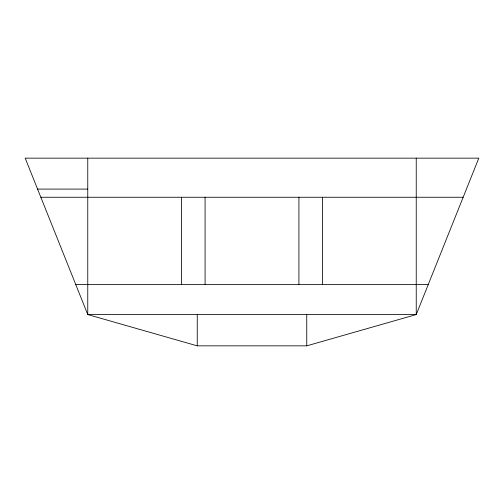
<?xml version="1.0" encoding="UTF-8"?>
<svg xmlns="http://www.w3.org/2000/svg" width="504" height="504" viewBox="0 0 504 504"><rect width="100%" height="100%" fill="white"/><g stroke="black" fill="none" stroke-linecap="round" stroke-linejoin="round"><path stroke-width="0.76" d="M306.747 345.851L416.235 314.565L478.8 158.149L25.2 158.149L87.765 314.565L197.253 345.851L306.747 345.851L306.747 314.565M37.573 189.094L87.765 189.094M40.843 197.253L463.157 197.253M75.695 284.388L428.305 284.388M416.235 158.149L416.235 314.565L87.765 314.565L87.765 158.149M322.384 197.253L322.384 284.388M298.922 197.253L298.922 284.388M205.078 197.253L205.078 284.388M197.253 314.565L197.253 345.851M181.616 197.253L181.616 284.388"/></g></svg>
